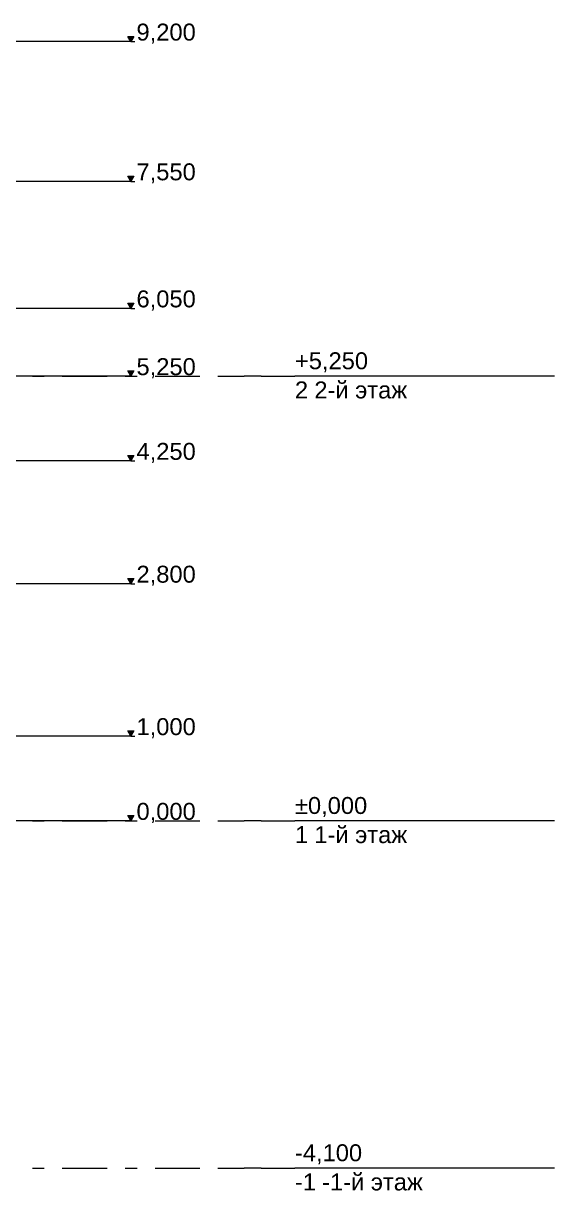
# Model space of a CAD drawing. Header units: millimetres. Extents: x 1499747 to 4341325, y -28481 to 441852.
# Drawn here: x 4158986 to 4165250, y 359464 to 373245 of the extents above; entities that cross this region are included whole.
import ezdxf

# ---------------------------------------------------------------- set-up
doc = ezdxf.new("R2010")
doc.units = ezdxf.units.MM
doc.header["$MEASUREMENT"] = 0
doc.layers.add('Чертеж и Рисунок', color=7, linetype='Continuous')
doc.styles.add('РЎР“Р•РќР•Р\xa0Р\x98Р\xa0_РЎРўР\x98Р›Р¬_2', font='')
doc.styles.get('РЎР“Р•РќР•Р\xa0Р\x98Р\xa0_РЎРўР\x98Р›Р¬_2').set_extended_font_data('GOST Common', italic=True)

msp = doc.modelspace()

# ---------------------------------------------------------------- hatches: boundary and pattern name
at = {"layer": 'Чертеж и Рисунок', "linetype": 'Continuous', "lineweight": 0, "true_color": 0x000000}
for points in [[(4160252.1, 373028.4), (4160288.3, 373090.9), (4160215.8, 373090.9)], [(4160252.1, 371378.4), (4160288.3, 371440.9), (4160215.8, 371440.9)], [(4160252.1, 369878.4), (4160288.3, 369940.9), (4160215.8, 369940.9)], [(4160252.1, 369078.4), (4160288.3, 369140.9), (4160215.8, 369140.9)], [(4160252.1, 368078.4), (4160288.3, 368140.9), (4160215.8, 368140.9)], [(4160252.1, 366628.4), (4160288.3, 366690.9), (4160215.8, 366690.9)], [(4160252.1, 364828.4), (4160288.3, 364890.9), (4160215.8, 364890.9)], [(4160252.1, 363828.4), (4160288.3, 363890.9), (4160215.8, 363890.9)]]:
    msp.add_hatch(color=18, dxfattribs=at).paths.add_polyline_path(points)

# ---------------------------------------------------------------- linework, layer by layer
at = {"layer": 'Чертеж и Рисунок', "color": 7, "linetype": 'Continuous', "lineweight": 5}
for points in [[(4160252.1, 373028.4), (4160215.8, 373090.9)], [(4160215.8, 373090.9), (4160288.3, 373090.9)], [(4160288.3, 373090.9), (4160252.1, 373028.4)], [(4160252.1, 373028.4), (4155362.5, 373028.4)], [(4160252.1, 373028.4), (4160298.9, 373028.4)], [(4160252.1, 371378.4), (4160215.8, 371440.9)], [(4160215.8, 371440.9), (4160288.3, 371440.9)], [(4160288.3, 371440.9), (4160252.1, 371378.4)], [(4160252.1, 371378.4), (4155362.5, 371378.4)], [(4160252.1, 371378.4), (4160298.9, 371378.4)], [(4160252.1, 369878.4), (4160215.8, 369940.9)], [(4160215.8, 369940.9), (4160288.3, 369940.9)], [(4160288.3, 369940.9), (4160252.1, 369878.4)], [(4160252.1, 369878.4), (4155362.5, 369878.4)], [(4160252.1, 369878.4), (4160298.9, 369878.4)], [(4160252.1, 369078.4), (4156512.8, 369078.4)], [(4160252.1, 369078.4), (4160215.8, 369140.9)], [(4160215.8, 369140.9), (4160288.3, 369140.9)], [(4160288.3, 369140.9), (4160252.1, 369078.4)], [(4160252.1, 369078.4), (4160298.9, 369078.4)], [(4161388, 369078.4), (4161488, 369078.4)], [(4161488, 369078.4), (4161588, 369078.4)], [(4161788, 369078.4), (4161588, 369078.4)], [(4161788, 369078.4), (4162188, 369078.4)], [(4165250, 369078.4), (4162188, 369078.4)], [(4160252.1, 368078.4), (4160215.8, 368140.9)], [(4160215.8, 368140.9), (4160288.3, 368140.9)], [(4160288.3, 368140.9), (4160252.1, 368078.4)], [(4160252.1, 368078.4), (4155362.8, 368078.4)], [(4160252.1, 368078.4), (4160298.9, 368078.4)], [(4160252.1, 366628.4), (4155362.8, 366628.4)], [(4160252.1, 366628.4), (4160215.8, 366690.9)], [(4160215.8, 366690.9), (4160288.3, 366690.9)], [(4160288.3, 366690.9), (4160252.1, 366628.4)], [(4160252.1, 366628.4), (4160298.9, 366628.4)], [(4160252.1, 364828.4), (4155362.8, 364828.4)], [(4160252.1, 364828.4), (4160215.8, 364890.9)], [(4160215.8, 364890.9), (4160288.3, 364890.9)], [(4160288.3, 364890.9), (4160252.1, 364828.4)], [(4160252.1, 364828.4), (4160298.9, 364828.4)], [(4160252.1, 363828.4), (4156512.8, 363828.4)], [(4160252.1, 363828.4), (4160215.8, 363890.9)], [(4160215.8, 363890.9), (4160288.3, 363890.9)], [(4160288.3, 363890.9), (4160252.1, 363828.4)], [(4160252.1, 363828.4), (4160298.9, 363828.4)], [(4161388, 363828.4), (4161488, 363828.4)], [(4161488, 363828.4), (4161588, 363828.4)], [(4161788, 363828.4), (4161588, 363828.4)], [(4161788, 363828.4), (4162188, 363828.4)], [(4165250, 363828.4), (4162188, 363828.4)], [(4161388, 359728.3), (4161488, 359728.3)], [(4161488, 359728.3), (4161588, 359728.3)], [(4161788, 359728.3), (4161588, 359728.3)], [(4161788, 359728.3), (4162188, 359728.3)], [(4165250, 359728.3), (4162188, 359728.3)]]:
    msp.add_lwpolyline(points, dxfattribs=at)
at = {"layer": 'Чертеж и Рисунок', "color": 1, "linetype": 'Continuous', "lineweight": 0}
for points in [[(4159091.9, 369078.4), (4159233, 369078.4)], [(4159444.7, 369078.4), (4159973.8, 369078.4)], [(4160185.5, 369078.4), (4160326.6, 369078.4)], [(4160538.3, 369078.4), (4161067.5, 369078.4)], [(4161279.1, 369078.4), (4161388, 369078.4)], [(4159091.9, 363828.4), (4159233, 363828.4)], [(4159444.7, 363828.4), (4159973.8, 363828.4)], [(4160185.5, 363828.4), (4160326.6, 363828.4)], [(4160538.3, 363828.4), (4161067.5, 363828.4)], [(4161279.1, 363828.4), (4161388, 363828.4)], [(4159091.9, 359728.3), (4159233, 359728.3)], [(4159444.7, 359728.3), (4159973.8, 359728.3)], [(4160185.5, 359728.3), (4160326.6, 359728.3)], [(4160538.3, 359728.3), (4161067.5, 359728.3)], [(4161279.1, 359728.3), (4161388, 359728.3)]]:
    msp.add_lwpolyline(points, dxfattribs=at)

# ---------------------------------------------------------------- texts
at = {"layer": 'Чертеж и Рисунок', "color": 7, "linetype": 'Continuous', "lineweight": 15, "char_height": 200, "attachment_point": 7, "style": 'РЎР“Р•РќР•Р\xa0Р\x98Р\xa0_РЎРўР\x98Р›Р¬_2'}
for s, insert in [('\\A1;{\\pql;\\fArial|b0|i0|c204|p0;\\W1.000000;9,200}', (4160319.7, 373004.4)), ('\\A1;{\\pql;\\fArial|b0|i0|c204|p0;\\W1.000000;7,550}', (4160319.7, 371354.5)), ('\\A1;{\\pql;\\fArial|b0|i0|c204|p0;\\W1.000000;6,050}', (4160319.7, 369854.5)), ('\\A1;{\\pql;\\fArial|b0|i0|c204|p0;\\W1.000000;+5,250}', (4162188, 369123.9)), ('\\A1;{\\pql;\\fArial|b0|i0|c204|p0;\\W1.000000;5,250}', (4160319.7, 369054.4)), ('\\A1;{\\pql;\\fArial|b0|i0|c204|p0;\\W1.000000;2}', (4162188, 368817)), ('\\A1;{\\pql;\\fArial|b0|i0|c204|p0;\\W1.000000;2-й этаж}', (4162416.6, 368813.8)), ('\\A1;{\\pql;\\fArial|b0|i0|c204|p0;\\W1.000000;4,250}', (4160319.7, 368054.6)), ('\\A1;{\\pql;\\fArial|b0|i0|c204|p0;\\W1.000000;2,800}', (4160319.7, 366604.3)), ('\\A1;{\\pql;\\fArial|b0|i0|c204|p0;\\W1.000000;1,000}', (4160319.7, 364804.5)), ('\\A1;{\\pql;\\fArial|b0|i0|c204|p0;\\W1.000000;±0,000}', (4162188, 363873.8)), ('\\A1;{\\pql;\\fArial|b0|i0|c204|p0;\\W1.000000;0,000}', (4160319.7, 363804.3)), ('\\A1;{\\pql;\\fArial|b0|i0|c204|p0;\\W1.000000;1}', (4162188, 363567)), ('\\A1;{\\pql;\\fArial|b0|i0|c204|p0;\\W1.000000;1-й этаж}', (4162416.6, 363563.7)), ('\\A1;{\\pql;\\fArial|b0|i0|c204|p0;\\W1.000000;-4,100}', (4162188, 359773.8)), ('\\A1;{\\pql;\\fArial|b0|i0|c204|p0;\\W1.000000;-1-й этаж}', (4162508, 359463.7)), ('\\A1;{\\pql;\\fArial|b0|i0|c204|p0;\\W1.000000;-1}', (4162188, 359467))]:
    msp.add_mtext(s, dxfattribs=dict(at, insert=insert))

doc.saveas('drawing.dxf')
